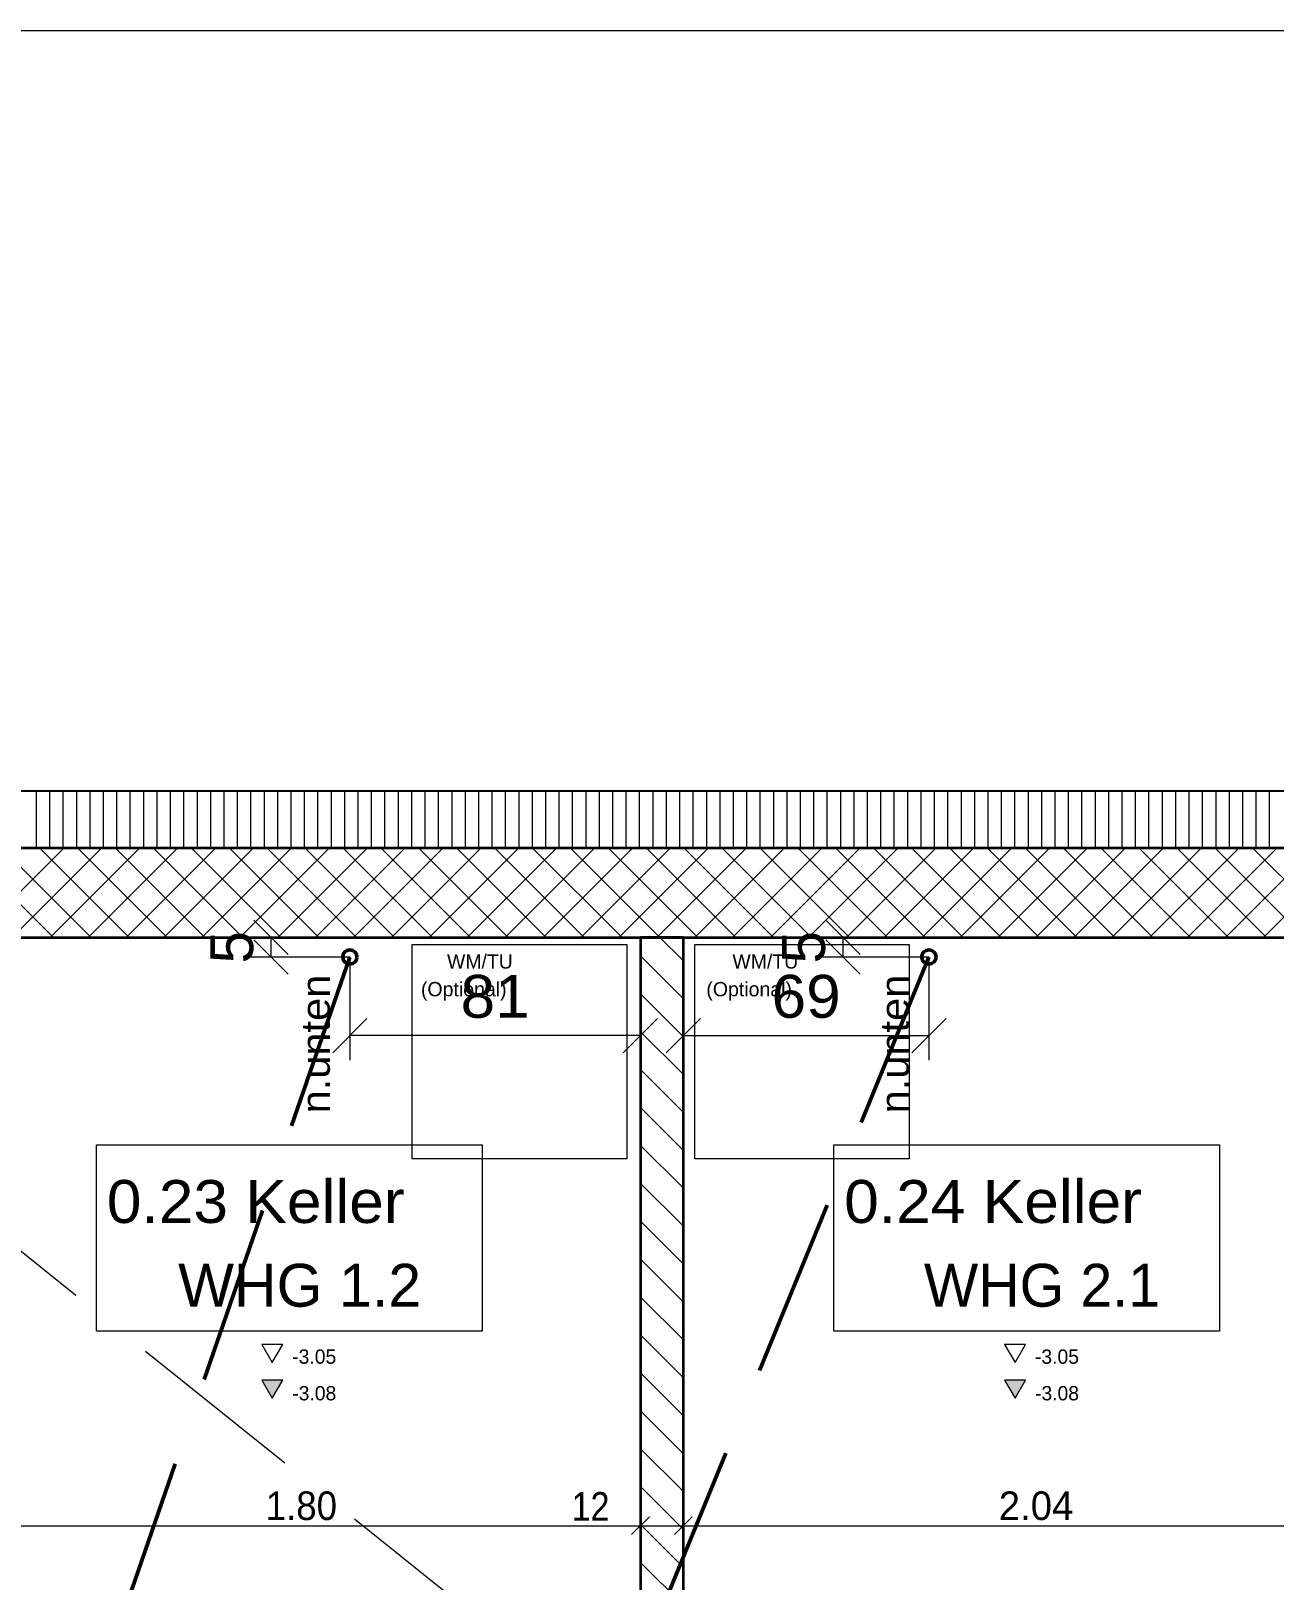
# Model space of a CAD drawing. Header units: millimetres. Extents: x -3497 to 2618, y -1809 to 2456.
# Drawn here: x -1987.1 to -1639.4, y 1947.7 to 2381.1 of the extents above; entities that cross this region are included whole.
import ezdxf
from ezdxf.enums import TextEntityAlignment as Align

# ---------------------------------------------------------------- set-up
doc = ezdxf.new("R2010")
doc.units = ezdxf.units.MM
doc.header["$LTSCALE"] = 100
doc.linetypes.add('HIDDENX2', pattern=[0.75, 0.5, -0.25])
for name, color, linetype, true_color in [('00_Anm.FP', 7, 'Continuous', 0x00c0ff), ('10-0.03 Solid', 3, 'Continuous', 0x00ff00), ('10-0.05 Solid', 1, 'Continuous', 0xff0000), ('20-Beton', 9, 'Continuous', 0x808080), ('30-Text', 7, 'Continuous', 0xff8000), ('30-Text 6', 3, 'Continuous', 0x00ff00), ('40-Raumstempel', 7, 'Continuous', 0x000000), ('50-Türen&Fenster', 9, 'Continuous', 0x808080), ('Layer31', 9, 'Continuous', 0x808080)]:
    doc.layers.add(name, color=color, linetype=linetype, true_color=true_color)
for name, color, linetype in [('10-0.05 Strichpunkt', 7, 'Continuous'), ('10-0.25 Solid', 7, 'Continuous'), ('Layer34', 7, 'Continuous')]:
    doc.layers.add(name, color=color, linetype=linetype)
doc.styles.add('Arial', font='arial.ttf')
doc.dimstyles.new('ISO-25', dxfattribs={"dimtxt": 2.5, "dimasz": 2.5, "dimexe": 1.25, "dimexo": 0.625, "dimtad": 1, "dimtxsty": 'Standard', "dimcen": 2.5, "dimadec": 0, "dimazin": 0, "dimtfac": 1, "dimtmove": 0, "dimatfit": 3, "dimfxl": 0, "dimarcsym": 0})

# ---------------------------------------------------------------- blocks, each defined once
blk = doc.blocks.new('*D274')
at = {"layer": '10-0.05 Strichpunkt', "color": 6, "linetype": 'Continuous', "lineweight": 13, "true_color": 0xff00ff}
for p, q in [((-1915.2, 2122.68), (-1924.8, 2132.28)), ((-1907.55, 2127.48), (-1926.86, 2127.48)), ((-1924.8, 2126.8), (-1915.2, 2117.2)), ((-1920, 2127.48), (-1920, 2122)), ((-1920, 2127.48), (-1920, 2127.48)), ((-1897.94, 2122), (-1926.86, 2122)), ((-1920, 2122), (-1920, 2122))]:
    blk.add_line(p, q, dxfattribs=at)
at = {"layer": '10-0.05 Strichpunkt', "color": 6, "linetype": 'Continuous', "lineweight": 13, "true_color": 0xff00ff, "style": 'Arial', "width": 0.974227}
blk.add_text('5', height=12, rotation=90, dxfattribs=at).set_placement((-1925, 2120.2), (-1925, 2129.27), align=Align.FIT)
blk = doc.blocks.new('_Oblique')
at = {"color": 0, "linetype": 'ByBlock', "lineweight": -2}
blk.add_line((-0.5, -0.5), (0.5, 0.5), dxfattribs=at)
blk = doc.blocks.new('*D275')
at = {"layer": '10-0.05 Strichpunkt', "color": 6, "linetype": 'Continuous', "lineweight": 13, "true_color": 0xff00ff}
for p, q in [((-1755.2, 2122.68), (-1764.8, 2132.28)), ((-1759.17, 2127.48), (-1766.86, 2127.48)), ((-1764.8, 2126.8), (-1755.2, 2117.2)), ((-1760, 2127.48), (-1760, 2122)), ((-1760, 2127.48), (-1760, 2127.48)), ((-1735.94, 2122), (-1766.86, 2122)), ((-1760, 2122), (-1760, 2122))]:
    blk.add_line(p, q, dxfattribs=at)
at = {"layer": '10-0.05 Strichpunkt', "color": 6, "linetype": 'Continuous', "lineweight": 13, "true_color": 0xff00ff, "style": 'Arial', "width": 0.974227}
blk.add_text('5', height=12, rotation=90, dxfattribs=at).set_placement((-1765, 2120.2), (-1765, 2129.27), align=Align.FIT)
blk = doc.blocks.new('*D276')
at = {"layer": '10-0.05 Strichpunkt', "color": 6, "linetype": 'Continuous', "lineweight": 13, "true_color": 0xff00ff}
for p, q in [((-1897.94, 2122), (-1897.94, 2093.14)), ((-1902.74, 2095.2), (-1893.14, 2104.8)), ((-1811.83, 2104.8), (-1821.43, 2095.2)), ((-1816.63, 2102.42), (-1816.63, 2093.14)), ((-1816.63, 2100), (-1897.94, 2100))]:
    blk.add_line(p, q, dxfattribs=at)
at = {"layer": '10-0.05 Strichpunkt', "color": 6, "linetype": 'Continuous', "lineweight": 13, "true_color": 0xff00ff, "style": 'Arial', "width": 1.03866}
blk.add_text('81', height=12, dxfattribs=at).set_placement((-1866.96, 2105), (-1847.61, 2105), align=Align.FIT)
blk = doc.blocks.new('*D277')
at = {"layer": '10-0.05 Strichpunkt', "color": 6, "linetype": 'Continuous', "lineweight": 13, "true_color": 0xff00ff}
for p, q in [((-1735.94, 2122), (-1735.94, 2093.14)), ((-1804.63, 2107.81), (-1804.63, 2093.14)), ((-1809.43, 2095.2), (-1799.83, 2104.8)), ((-1731.14, 2104.8), (-1740.74, 2095.2)), ((-1804.63, 2100), (-1735.94, 2100))]:
    blk.add_line(p, q, dxfattribs=at)
at = {"layer": '10-0.05 Strichpunkt', "color": 6, "linetype": 'Continuous', "lineweight": 13, "true_color": 0xff00ff, "style": 'Arial', "width": 1.03866}
blk.add_text('69', height=12, dxfattribs=at).set_placement((-1779.95, 2105), (-1760.61, 2105), align=Align.FIT)
blk = doc.blocks.new('*X441')
at = {"layer": '10-0.05 Solid', "color": 18, "linetype": 'Continuous', "lineweight": 13, "true_color": 0x000000}
for p, q in [((-1811.19, 2127.48), (-1804.63, 2120.92)), ((-1816.63, 2122.31), (-1804.63, 2110.31)), ((-1816.63, 2111.7), (-1804.63, 2099.7)), ((-1816.63, 2101.1), (-1804.63, 2089.1)), ((-1816.63, 2090.49), (-1804.63, 2078.49)), ((-1816.63, 2079.88), (-1804.63, 2067.88)), ((-1816.63, 2069.28), (-1804.63, 2057.28)), ((-1816.63, 2058.67), (-1804.63, 2046.67)), ((-1816.63, 2048.06), (-1804.63, 2036.06)), ((-1816.63, 2037.46), (-1804.63, 2025.46)), ((-1816.63, 2026.85), (-1804.63, 2014.85)), ((-1816.63, 2016.24), (-1804.63, 2004.24)), ((-1816.63, 2005.64), (-1804.63, 1993.64)), ((-1816.63, 1995.03), (-1804.63, 1983.03)), ((-1816.63, 1984.42), (-1804.63, 1972.42)), ((-1816.63, 1973.82), (-1804.63, 1961.82)), ((-1816.63, 1963.21), (-1804.63, 1951.21)), ((-1816.63, 1952.6), (-1804.63, 1940.6))]:
    blk.add_line(p, q, dxfattribs=at)
blk = doc.blocks.new('*X544')
at = {"layer": '40-Raumstempel', "color": 18, "linetype": 'Continuous', "lineweight": 13, "true_color": 0x000000}
for p, q in [((-1985.7, 2168.48), (-1985.7, 2152.48)), ((-1981.95, 2168.48), (-1981.95, 2152.48)), ((-1978.2, 2168.48), (-1978.2, 2152.48)), ((-1974.45, 2168.48), (-1974.45, 2152.48)), ((-1970.7, 2168.48), (-1970.7, 2152.48)), ((-1966.95, 2168.48), (-1966.95, 2152.48)), ((-1963.2, 2168.48), (-1963.2, 2152.48)), ((-1959.45, 2168.48), (-1959.45, 2152.48)), ((-1955.7, 2168.48), (-1955.7, 2152.48)), ((-1951.95, 2168.48), (-1951.95, 2152.48)), ((-1948.2, 2168.48), (-1948.2, 2152.48)), ((-1944.45, 2168.48), (-1944.45, 2152.48)), ((-1940.7, 2168.48), (-1940.7, 2152.48)), ((-1936.95, 2168.48), (-1936.95, 2152.48)), ((-1933.2, 2168.48), (-1933.2, 2152.48)), ((-1929.45, 2168.48), (-1929.45, 2152.48)), ((-1925.7, 2168.48), (-1925.7, 2152.48)), ((-1921.95, 2168.48), (-1921.95, 2152.48)), ((-1918.2, 2168.48), (-1918.2, 2152.48)), ((-1914.45, 2168.48), (-1914.45, 2152.48)), ((-1910.7, 2168.48), (-1910.7, 2152.48)), ((-1906.95, 2168.48), (-1906.95, 2152.48)), ((-1903.2, 2168.48), (-1903.2, 2152.48)), ((-1899.45, 2168.48), (-1899.45, 2152.48)), ((-1895.7, 2168.48), (-1895.7, 2152.48)), ((-1891.95, 2168.48), (-1891.95, 2152.48)), ((-1888.2, 2168.48), (-1888.2, 2152.48)), ((-1884.45, 2168.48), (-1884.45, 2152.48)), ((-1880.7, 2168.48), (-1880.7, 2152.48)), ((-1876.95, 2168.48), (-1876.95, 2152.48)), ((-1873.2, 2168.48), (-1873.2, 2152.48)), ((-1869.45, 2168.48), (-1869.45, 2152.48)), ((-1865.7, 2168.48), (-1865.7, 2152.48)), ((-1861.95, 2168.48), (-1861.95, 2152.48)), ((-1858.2, 2168.48), (-1858.2, 2152.48)), ((-1854.45, 2168.48), (-1854.45, 2152.48)), ((-1850.7, 2168.48), (-1850.7, 2152.48)), ((-1846.95, 2168.48), (-1846.95, 2152.48)), ((-1843.2, 2168.48), (-1843.2, 2152.48)), ((-1839.45, 2168.48), (-1839.45, 2152.48)), ((-1835.7, 2168.48), (-1835.7, 2152.48)), ((-1831.95, 2168.48), (-1831.95, 2152.48)), ((-1828.2, 2168.48), (-1828.2, 2152.48)), ((-1824.45, 2168.48), (-1824.45, 2152.48)), ((-1820.7, 2168.48), (-1820.7, 2152.48)), ((-1816.95, 2168.48), (-1816.95, 2152.48)), ((-1813.2, 2168.48), (-1813.2, 2152.48)), ((-1809.45, 2168.48), (-1809.45, 2152.48)), ((-1805.7, 2168.48), (-1805.7, 2152.48)), ((-1801.95, 2168.48), (-1801.95, 2152.48)), ((-1798.2, 2168.48), (-1798.2, 2152.48)), ((-1794.45, 2168.48), (-1794.45, 2152.48)), ((-1790.7, 2168.48), (-1790.7, 2152.48)), ((-1786.95, 2168.48), (-1786.95, 2152.48)), ((-1783.2, 2168.48), (-1783.2, 2152.48)), ((-1779.45, 2168.48), (-1779.45, 2152.48)), ((-1775.7, 2168.48), (-1775.7, 2152.48)), ((-1771.95, 2168.48), (-1771.95, 2152.48)), ((-1768.2, 2168.48), (-1768.2, 2152.48)), ((-1764.45, 2168.48), (-1764.45, 2152.48)), ((-1760.7, 2168.48), (-1760.7, 2152.48)), ((-1756.95, 2168.48), (-1756.95, 2152.48)), ((-1753.2, 2168.48), (-1753.2, 2152.48)), ((-1749.45, 2168.48), (-1749.45, 2152.48)), ((-1745.7, 2168.48), (-1745.7, 2152.48)), ((-1741.95, 2168.48), (-1741.95, 2152.48)), ((-1738.2, 2168.48), (-1738.2, 2152.48)), ((-1734.45, 2168.48), (-1734.45, 2152.48)), ((-1730.7, 2168.48), (-1730.7, 2152.48)), ((-1726.95, 2168.48), (-1726.95, 2152.48)), ((-1723.2, 2168.48), (-1723.2, 2152.48)), ((-1719.45, 2168.48), (-1719.45, 2152.48)), ((-1715.7, 2168.48), (-1715.7, 2152.48)), ((-1711.95, 2168.48), (-1711.95, 2152.48)), ((-1708.2, 2168.48), (-1708.2, 2152.48)), ((-1704.45, 2168.48), (-1704.45, 2152.48)), ((-1700.7, 2168.48), (-1700.7, 2152.48)), ((-1696.95, 2168.48), (-1696.95, 2152.48)), ((-1693.2, 2168.48), (-1693.2, 2152.48)), ((-1689.45, 2168.48), (-1689.45, 2152.48)), ((-1685.7, 2168.48), (-1685.7, 2152.48)), ((-1681.95, 2168.48), (-1681.95, 2152.48)), ((-1678.2, 2168.48), (-1678.2, 2152.48)), ((-1674.45, 2168.48), (-1674.45, 2152.48)), ((-1670.7, 2168.48), (-1670.7, 2152.48)), ((-1666.95, 2168.48), (-1666.95, 2152.48)), ((-1663.2, 2168.48), (-1663.2, 2152.48)), ((-1659.45, 2168.48), (-1659.45, 2152.48)), ((-1655.7, 2168.48), (-1655.7, 2152.48)), ((-1651.95, 2168.48), (-1651.95, 2152.48)), ((-1648.2, 2168.48), (-1648.2, 2152.48)), ((-1644.45, 2168.48), (-1644.45, 2152.48)), ((-1640.7, 2168.48), (-1640.7, 2152.48))]:
    blk.add_line(p, q, dxfattribs=at)
blk = doc.blocks.new('*X545')
at = {"layer": '40-Raumstempel', "color": 18, "linetype": 'Continuous', "lineweight": 13, "true_color": 0x000000}
for p, q in [((-1980.89, 2127.48), (-2005.89, 2152.48)), ((-2002.98, 2127.48), (-1977.98, 2152.48)), ((-1970.29, 2127.48), (-1995.29, 2152.48)), ((-1992.38, 2127.48), (-1967.38, 2152.48)), ((-1959.68, 2127.48), (-1984.68, 2152.48)), ((-1981.77, 2127.48), (-1956.77, 2152.48)), ((-1949.07, 2127.48), (-1974.07, 2152.48)), ((-1971.16, 2127.48), (-1946.16, 2152.48)), ((-1938.47, 2127.48), (-1963.47, 2152.48)), ((-1960.56, 2127.48), (-1935.56, 2152.48)), ((-1927.86, 2127.48), (-1952.86, 2152.48)), ((-1949.95, 2127.48), (-1924.95, 2152.48)), ((-1917.25, 2127.48), (-1942.25, 2152.48)), ((-1939.34, 2127.48), (-1914.34, 2152.48)), ((-1906.65, 2127.48), (-1931.65, 2152.48)), ((-1928.74, 2127.48), (-1903.74, 2152.48)), ((-1896.04, 2127.48), (-1921.04, 2152.48)), ((-1918.13, 2127.48), (-1893.13, 2152.48)), ((-1885.43, 2127.48), (-1910.43, 2152.48)), ((-1907.52, 2127.48), (-1882.52, 2152.48)), ((-1874.83, 2127.48), (-1899.83, 2152.48)), ((-1896.92, 2127.48), (-1871.92, 2152.48)), ((-1864.22, 2127.48), (-1889.22, 2152.48)), ((-1886.31, 2127.48), (-1861.31, 2152.48)), ((-1853.61, 2127.48), (-1878.61, 2152.48)), ((-1875.71, 2127.48), (-1850.71, 2152.48)), ((-1843.01, 2127.48), (-1868.01, 2152.48)), ((-1865.1, 2127.48), (-1840.1, 2152.48)), ((-1832.4, 2127.48), (-1857.4, 2152.48)), ((-1854.49, 2127.48), (-1829.49, 2152.48)), ((-1821.79, 2127.48), (-1846.79, 2152.48)), ((-1843.89, 2127.48), (-1818.89, 2152.48)), ((-1811.19, 2127.48), (-1836.19, 2152.48)), ((-1833.28, 2127.48), (-1808.28, 2152.48)), ((-1800.58, 2127.48), (-1825.58, 2152.48)), ((-1822.67, 2127.48), (-1797.67, 2152.48)), ((-1789.97, 2127.48), (-1814.97, 2152.48)), ((-1812.07, 2127.48), (-1787.07, 2152.48)), ((-1779.37, 2127.48), (-1804.37, 2152.48)), ((-1801.46, 2127.48), (-1776.46, 2152.48)), ((-1768.76, 2127.48), (-1793.76, 2152.48)), ((-1790.85, 2127.48), (-1765.85, 2152.48)), ((-1758.15, 2127.48), (-1783.15, 2152.48)), ((-1780.25, 2127.48), (-1755.25, 2152.48)), ((-1747.55, 2127.48), (-1772.55, 2152.48)), ((-1769.64, 2127.48), (-1744.64, 2152.48)), ((-1736.94, 2127.48), (-1761.94, 2152.48)), ((-1759.03, 2127.48), (-1734.03, 2152.48)), ((-1726.34, 2127.48), (-1751.34, 2152.48)), ((-1748.43, 2127.48), (-1723.43, 2152.48)), ((-1715.73, 2127.48), (-1740.73, 2152.48)), ((-1737.82, 2127.48), (-1712.82, 2152.48)), ((-1705.12, 2127.48), (-1730.12, 2152.48)), ((-1727.21, 2127.48), (-1702.21, 2152.48)), ((-1694.52, 2127.48), (-1719.52, 2152.48)), ((-1716.61, 2127.48), (-1691.61, 2152.48)), ((-1683.91, 2127.48), (-1708.91, 2152.48)), ((-1706, 2127.48), (-1681, 2152.48)), ((-1673.3, 2127.48), (-1698.3, 2152.48)), ((-1695.39, 2127.48), (-1670.39, 2152.48)), ((-1662.7, 2127.48), (-1687.7, 2152.48)), ((-1684.79, 2127.48), (-1659.79, 2152.48)), ((-1652.09, 2127.48), (-1677.09, 2152.48)), ((-1674.18, 2127.48), (-1649.18, 2152.48)), ((-1641.48, 2127.48), (-1666.48, 2152.48)), ((-1663.57, 2127.48), (-1638.57, 2152.48)), ((-1630.88, 2127.48), (-1655.88, 2152.48)), ((-1652.97, 2127.48), (-1627.97, 2152.48)), ((-1620.27, 2127.48), (-1645.27, 2152.48)), ((-1642.36, 2127.48), (-1617.36, 2152.48))]:
    blk.add_line(p, q, dxfattribs=at)
blk = doc.blocks.new('AnonymMegaMac_nNn0680')
at = {"layer": '20-Beton', "color": 8, "linetype": 'Continuous', "lineweight": 13, "true_color": 0x808080}
for p, q in [((-1994.13, 1965.38), (-1999.13, 1960.38)), ((-1996.63, 1958.19), (-1996.63, 1967.57)), ((-1814.13, 1965.38), (-1819.13, 1960.38)), ((-1816.63, 1958.19), (-1816.63, 1967.57)), ((-1996.63, 1962.88), (-1816.63, 1962.88))]:
    blk.add_line(p, q, dxfattribs=at)
at = {"layer": '20-Beton', "color": 8, "linetype": 'Continuous', "lineweight": 18, "true_color": 0x808080, "style": 'Arial'}
for s, width, p, p2 in [('1.80', 0.919367, (-1921.49, 1964.47), (-1901.52, 1964.47)), ('12', 0.854381, (-1835.9, 1964.3), (-1825.29, 1964.3))]:
    blk.add_text(s, height=8, dxfattribs=dict(at, width=width)).set_placement(p, p2, align=Align.FIT)
blk = doc.blocks.new('AnonymMegaMac_nNn0681')
at = {"layer": '20-Beton', "color": 8, "linetype": 'Continuous', "lineweight": 13, "true_color": 0x808080}
for p, q in [((-1814.13, 1965.38), (-1819.13, 1960.38)), ((-1816.63, 1958.19), (-1816.63, 1967.57)), ((-1802.13, 1965.38), (-1807.13, 1960.38)), ((-1804.63, 1958.19), (-1804.63, 1967.57)), ((-1816.63, 1962.88), (-1804.63, 1962.88))]:
    blk.add_line(p, q, dxfattribs=at)
blk = doc.blocks.new('AnonymMegaMac_nNn0682')
at = {"layer": '20-Beton', "color": 8, "linetype": 'Continuous', "lineweight": 13, "true_color": 0x808080}
for p, q in [((-1802.13, 1965.38), (-1807.13, 1960.38)), ((-1804.63, 1958.19), (-1804.63, 1967.57)), ((-1598.13, 1965.38), (-1603.13, 1960.38)), ((-1600.63, 1958.19), (-1600.63, 1967.57)), ((-1804.63, 1962.88), (-1600.63, 1962.88))]:
    blk.add_line(p, q, dxfattribs=at)
at = {"layer": '20-Beton', "color": 8, "linetype": 'Continuous', "lineweight": 18, "true_color": 0x808080, "style": 'Arial'}
for s, width, p, p2 in [('2.04', 0.960236, (-1716.38, 1964.47), (-1695.52, 1964.47)), ('12', 0.854381, (-1619.9, 1964.3), (-1609.29, 1964.3))]:
    blk.add_text(s, height=8, dxfattribs=dict(at, width=width)).set_placement(p, p2, align=Align.FIT)
blk = doc.blocks.new('AnonymMegaMac_nNn0839')
at = {"layer": '20-Beton', "color": 8, "linetype": 'Continuous', "lineweight": 13, "true_color": 0x808080}
blk.add_line((692.37, 2168.35), (-3105.19, 2168.35), dxfattribs=at)
blk = doc.blocks.new('AnonymMegaMac_nNn0840')
at = {"layer": '20-Beton', "color": 8, "linetype": 'Continuous', "lineweight": 13, "true_color": 0x808080}
blk.add_line((692.37, 2168.35), (-3105.19, 2168.35), dxfattribs=at)
blk = doc.blocks.new('SheetMove_001_nNn01233')
at = {"layer": 'Layer34', "color": 7, "linetype": 'Continuous', "lineweight": 13}
blk.add_line((1543.4, 2381.12), (-3421.6, 2381.12), dxfattribs=at)

msp = doc.modelspace()

# ---------------------------------------------------------------- hatches: boundary and pattern name
at = {"layer": '20-Beton', "linetype": 'Continuous', "lineweight": 13, "true_color": 0x808080}
for points in [[(-1919.64, 1998.54), (-1916.73, 2003.58), (-1922.55, 2003.58)], [(-1711.84, 1998.54), (-1708.93, 2003.58), (-1714.75, 2003.58)]]:
    msp.add_hatch(color=8, dxfattribs=at).paths.add_polyline_path(points, flags=0)

# ---------------------------------------------------------------- linework, layer by layer
at = {"layer": '00_Anm.FP', "color": 8, "linetype": 'Continuous', "lineweight": 18, "true_color": 0x808080}
msp.add_lwpolyline([(-703.63, 2168.48), (-2205.63, 2168.48)], dxfattribs=at)
at = {"layer": '00_Anm.FP', "color": 8, "linetype": 'Continuous', "lineweight": 35, "true_color": 0x808080}
msp.add_lwpolyline([(-2205.63, 2127.48), (-703.63, 2127.48)], dxfattribs=at)
at = {"layer": '10-0.03 Solid', "color": 3, "linetype": 'Continuous', "lineweight": 50, "true_color": 0x00ff00}
for centre in [(-1897.94, 2122), (-1735.94, 2122)]:
    msp.add_circle(centre, 2, dxfattribs=at)
at = {"layer": '10-0.25 Solid', "color": 8, "linetype": 'Continuous', "lineweight": 13, "true_color": 0x808080}
for p, q in [((-1880.47, 2065.53), (-1880.47, 2125.53)), ((-1880.47, 2125.53), (-1820.47, 2125.53)), ((-1820.47, 2125.53), (-1820.47, 2065.53)), ((-1801.43, 2065.53), (-1801.43, 2125.53)), ((-1801.43, 2125.53), (-1741.43, 2125.53)), ((-1741.43, 2125.53), (-1741.43, 2065.53)), ((-1820.47, 2065.53), (-1880.47, 2065.53)), ((-1741.43, 2065.53), (-1801.43, 2065.53))]:
    msp.add_line(p, q, dxfattribs=at)
at = {"layer": '20-Beton', "color": 8, "linetype": 'Continuous', "lineweight": 13, "true_color": 0x808080}
for p, q in [((-1916.73, 2013.58), (-1922.55, 2013.58)), ((-1922.55, 2013.58), (-1919.64, 2008.54)), ((-1919.64, 2008.54), (-1916.73, 2013.58)), ((-1708.93, 2013.58), (-1714.75, 2013.58)), ((-1714.75, 2013.58), (-1711.84, 2008.54)), ((-1711.84, 2008.54), (-1708.93, 2013.58)), ((-1916.73, 2003.58), (-1922.55, 2003.58)), ((-1922.55, 2003.58), (-1919.64, 1998.54)), ((-1919.64, 1998.54), (-1916.73, 2003.58)), ((-1708.93, 2003.58), (-1714.75, 2003.58)), ((-1714.75, 2003.58), (-1711.84, 1998.54)), ((-1711.84, 1998.54), (-1708.93, 2003.58))]:
    msp.add_line(p, q, dxfattribs=at)
at = {"layer": '30-Text', "color": 18, "linetype": 'HIDDENX2', "lineweight": 13, "true_color": 0x000000}
msp.add_line((-2130.64, 2152.48), (-1739.62, 1838.93), dxfattribs=at)
msp.add_lwpolyline([(-2130.64, 2152.48), (1117.37, 2152.48), (1117.37, 1638.98), (369.87, 1638.98), (369.87, 1838.88), (-116.13, 1838.88), (-116.13, 1638.98), (-1250.63, 1638.98), (-1250.63, 1838.93), (-1739.62, 1838.93), (-1739.62, 1638.98), (-2130.64, 1638.98)], close=True, dxfattribs=at)
at = {"layer": '30-Text 6', "color": 8, "linetype": 'Continuous', "lineweight": 35, "true_color": 0x808080}
msp.add_line((-703.63, 2152.48), (-2205.63, 2152.48), dxfattribs=at)
at = {"layer": '30-Text 6', "color": 3, "linetype": 'HIDDENX2', "lineweight": 50, "true_color": 0x00ff00}
for p, q in [((-1897.94, 2122), (-1980.44, 1882.74)), ((-1735.94, 2122), (-1971.45, 1546.67))]:
    msp.add_line(p, q, dxfattribs=at)
at = {"layer": '50-Türen&Fenster', "color": 8, "linetype": 'Continuous', "lineweight": 35, "true_color": 0x808080}
for points in [[(-1816.63, 2127.48), (-1816.63, 1658.98)], [(-1804.63, 2127.48), (-1816.63, 2127.48)], [(-1804.63, 1658.98), (-1804.63, 2127.48)]]:
    msp.add_lwpolyline(points, dxfattribs=at)
at = {"layer": 'Layer31', "color": 8, "linetype": 'Continuous', "lineweight": 13, "true_color": 0x808080}
for points in [[(-1968.85, 2069.44), (-1860.92, 2069.44), (-1860.92, 2017.3), (-1968.85, 2017.3)], [(-1762.56, 2069.44), (-1654.63, 2069.44), (-1654.63, 2017.3), (-1762.56, 2017.3)]]:
    msp.add_lwpolyline(points, close=True, dxfattribs=at)

# ---------------------------------------------------------------- block references
for name in ['AnonymMegaMac_nNn0840', 'AnonymMegaMac_nNn0839', '*X544', '*X545', '*X441', 'AnonymMegaMac_nNn0680', 'AnonymMegaMac_nNn0682', 'AnonymMegaMac_nNn0681']:
    msp.add_blockref(name, (0, 0))

# ---------------------------------------------------------------- texts
at = {"layer": '10-0.05 Strichpunkt', "color": 216, "linetype": 'Continuous', "lineweight": 25, "true_color": 0x800080, "style": 'Arial', "width": 1.041577}
for p, p2 in [((-1903.53, 2078.25), (-1903.53, 2117.05)), ((-1741.53, 2078.25), (-1741.53, 2117.05))]:
    msp.add_text('n.unten', height=8, rotation=90, dxfattribs=at).set_placement(p, p2, align=Align.FIT)
at = {"layer": '10-0.25 Solid', "color": 8, "linetype": 'Continuous', "lineweight": 13, "true_color": 0x808080, "style": 'Arial'}
for s, width, p, p2 in [('WM/TU', 0.972727, (-1870.75, 2118.76), (-1852.35, 2118.76)), ('WM/TU', 0.972727, (-1790.9, 2118.76), (-1772.5, 2118.76)), ('(Optional)', 0.97797, (-1878.05, 2111.01), (-1854.08, 2111.01)), ('(Optional)', 0.97797, (-1798.2, 2111.01), (-1774.23, 2111.01))]:
    msp.add_text(s, height=4, dxfattribs=dict(at, width=width)).set_placement(p, p2, align=Align.FIT)
at = {"layer": 'Layer31', "color": 8, "linetype": 'Continuous', "lineweight": 13, "true_color": 0x808080, "style": 'Arial'}
for s, height, width, p, p2 in [('0.23 Keller', 12, 1.040468, (-1965.93, 2047.59), (-1882.63, 2047.59)), ('0.24 Keller', 12, 1.040468, (-1759.64, 2047.59), (-1676.34, 2047.59)), ('WHG 1.2', 12, 0.986934, (-1945.97, 2024.15), (-1877.99, 2024.15)), ('WHG 2.1', 12, 0.959582, (-1737.32, 2024.15), (-1671.23, 2024.15)), ('-3.05', 4, 0.968563, (-1914.07, 2008.19), (-1901.74, 2008.19)), ('-3.05', 4, 0.968563, (-1706.27, 2008.19), (-1693.94, 2008.19)), ('-3.08', 4, 0.966992, (-1914.04, 1997.95), (-1901.74, 1997.95)), ('-3.08', 4, 0.966992, (-1706.24, 1997.95), (-1693.94, 1997.95))]:
    msp.add_text(s, height=height, dxfattribs=dict(at, width=width)).set_placement(p, p2, align=Align.FIT)

# ---------------------------------------------------------------- dimensions: what is measured, and where the dimension line sits
at = {"layer": '10-0.05 Strichpunkt', "color": 6, "linetype": 'Continuous', "lineweight": 13, "true_color": 0xff00ff}
for base, p1, p2, picture, middle in [((-1920, 2122), (-1907.55, 2127.48), (-1897.94, 2122), '*D274', (-1931, 2124.74)), ((-1760, 2122), (-1759.17, 2127.48), (-1735.94, 2122), '*D275', (-1771, 2124.74))]:
    dim = msp.add_linear_dim(base=base, p1=p1, p2=p2, angle=270, dimstyle='ISO-25', override={"dimtxt": 12, "dimasz": 12, "dimexe": 8.571429, "dimgap": 1.714286, "dimtad": 1, "dimjust": 0, "dimdec": 0, "dimzin": 8, "dimpost": '<>', "dimtxsty": 'Arial', "dimblk1": 'Oblique', "dimblk2": 'Oblique', "dimsah": 1, "dimclrd": 6, "dimclre": 6, "dimclrt": 6, "dimadec": 0}, dxfattribs=at)
    dim.commit()
    dim.dimension.update_dxf_attribs({"geometry": picture, "text_midpoint": middle, "text_rotation": 90})
dim = msp.add_linear_dim(base=(-1897.94, 2100), p1=(-1816.63, 2102.42), p2=(-1897.94, 2122), angle=180, dimstyle='ISO-25', override={"dimtxt": 12, "dimasz": 12, "dimexe": 8.571429, "dimgap": 1.714286, "dimtad": 1, "dimjust": 0, "dimdec": 0, "dimzin": 8, "dimpost": '<>', "dimtxsty": 'Arial', "dimblk1": 'Oblique', "dimblk2": 'Oblique', "dimsah": 1, "dimclrd": 6, "dimclre": 6, "dimclrt": 6, "dimadec": 0}, dxfattribs=at)
dim.commit()
dim.dimension.update_dxf_attribs({"geometry": '*D276', "text_midpoint": (-1857.28, 2111)})
dim = msp.add_linear_dim(base=(-1735.94, 2100), p1=(-1804.63, 2107.81), p2=(-1735.94, 2122), dimstyle='ISO-25', override={"dimtxt": 12, "dimasz": 12, "dimexe": 8.571429, "dimgap": 1.714286, "dimtad": 1, "dimjust": 0, "dimdec": 0, "dimzin": 8, "dimpost": '<>', "dimtxsty": 'Arial', "dimblk1": 'Oblique', "dimblk2": 'Oblique', "dimsah": 1, "dimclrd": 6, "dimclre": 6, "dimclrt": 6, "dimadec": 0}, dxfattribs=at)
dim.commit()
dim.dimension.update_dxf_attribs({"geometry": '*D277', "text_midpoint": (-1770.28, 2111)})

# ---------------------------------------------------------------- next in the draw order: block references
msp.add_blockref('SheetMove_001_nNn01233', (0, 0))

doc.saveas('drawing.dxf')
